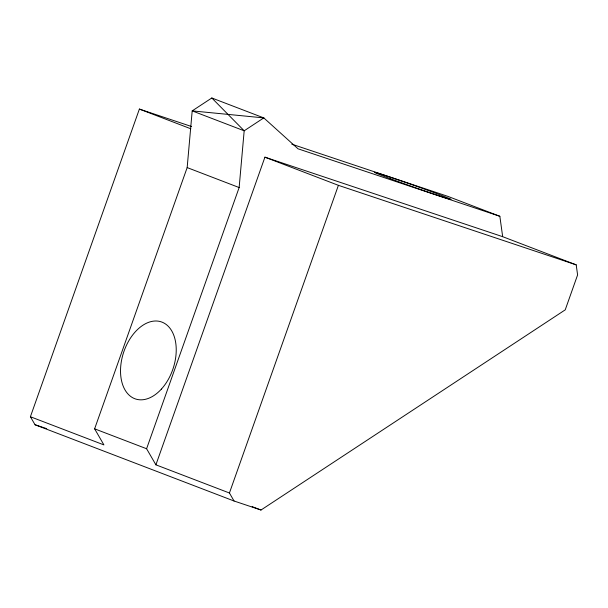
<?xml version="1.0" encoding="UTF-8"?>
<svg xmlns="http://www.w3.org/2000/svg" width="608" height="608" viewBox="0 0 608 608"><rect width="100%" height="100%" fill="white"/><g stroke="black" fill="none" stroke-linecap="round" stroke-linejoin="round"><path stroke-width="0.91" d="M30.4 416.738L103.915 444.904L94.62 428.83L187.165 167.588L192.196 110.884L211.812 97.979L263.788 117.899L298.019 148.8L499.852 216.288L502.672 236.679L576.202 264.852L577.6 274.93L565.227 309.852L261.007 510.021L234.057 501.007L35.036 424.749L30.4 416.738L139.384 109.075L191.626 126.548M234.057 501.007L229.429 492.997L155.899 464.824L146.596 448.742L239.142 187.545L244.18 130.796L211.812 97.979M155.899 464.824L264.928 157.168L502.672 236.679M229.429 492.997L338.405 185.334L264.928 157.168M291.772 144.164L447.868 196.369L499.852 216.288M338.405 185.334L576.202 264.852M35.036 424.749L46.71 428.655M139.384 109.075L190.79 128.774M187.165 167.588L239.142 187.545M94.62 428.83L146.596 448.742M252.16 506.631L261.007 510.021M263.788 117.899L244.18 130.796L192.196 110.884L263.788 117.899M390.382 178.691A40.652 0.866 19.5 0 0 450.817 199.432A40.652 0.866 19.5 0 0 396.849 179.398A40.652 0.866 19.5 0 0 390.382 178.691M161.363 389.12A40.652 26.038 -71.5 0 0 163.225 322.658A40.652 26.038 -71.5 0 0 120.544 369.451A40.652 26.038 -71.5 0 0 161.363 389.12"/></g></svg>
